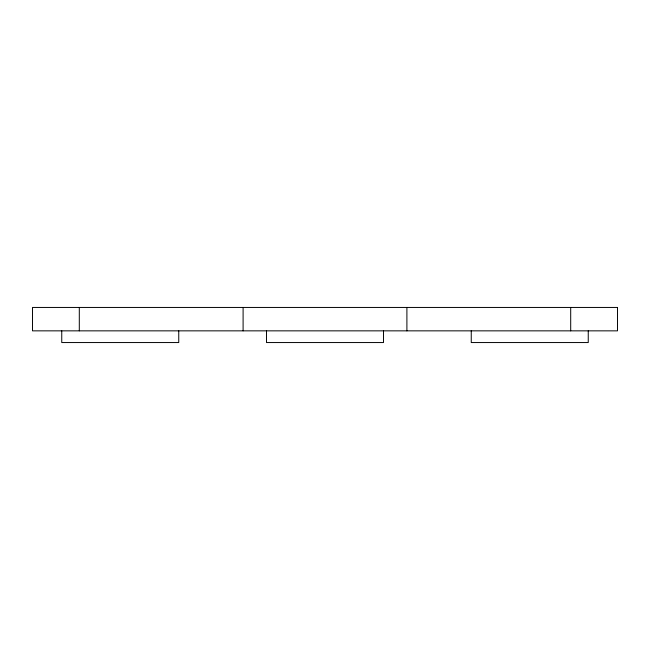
<?xml version="1.0" encoding="UTF-8"?>
<svg xmlns="http://www.w3.org/2000/svg" width="650" height="650" viewBox="0 0 650 650"><rect width="100%" height="100%" fill="white"/><g stroke="black" fill="none" stroke-linecap="round" stroke-linejoin="round"><path stroke-width="0.97" d="M588.25 330.85L588.25 342.55L471.25 342.55L471.25 330.85M570.7 307.45L570.7 330.85M406.9 307.45L406.9 330.85M383.5 330.85L383.5 342.55L266.5 342.55L266.5 330.85M243.1 307.45L243.1 330.85M178.75 330.85L178.75 342.55L61.75 342.55L61.75 330.85M79.3 307.45L79.3 330.85M617.5 307.45L32.5 307.45L32.5 330.85L617.5 330.85L617.5 307.45"/></g></svg>
